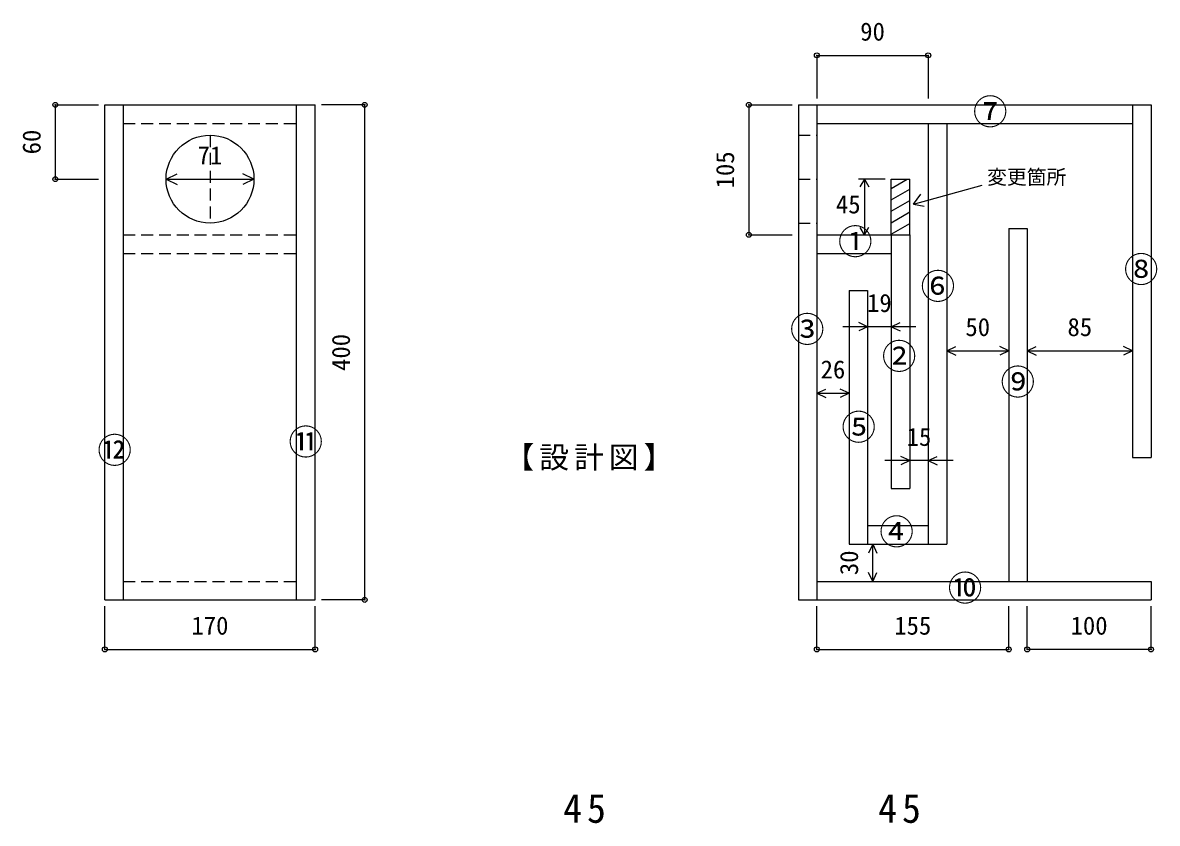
# Model space of a CAD drawing. Units: millimetres at full size, sheet at 1:8. Extents: x -481 to 873, y -611 to 806.
# Drawn here: x -481 to 436, y 159 to 806 of the extents above; entities that cross this region are included whole.
import ezdxf
from ezdxf.enums import TextEntityAlignment as Align

# ---------------------------------------------------------------- set-up
doc = ezdxf.new("R2010")
doc.units = ezdxf.units.MM
doc.header["$LTSCALE"] = 8
doc.header["$PDMODE"] = 32
doc.header["$PDSIZE"] = 4
doc.linetypes.add('DASHED1', pattern=[1.8, 1.2, -0.6])
doc.layers.add('0-0', color=7, linetype='Continuous')
doc.styles.add('ＭＳ ゴシック', font='')
doc.styles.add('ＭＳ 明朝', font='')
doc.styles.get('ＭＳ ゴシック').set_extended_font_data('MS Gothic')
doc.styles.get('ＭＳ 明朝').set_extended_font_data('MS Mincho')

msp = doc.modelspace()

# ---------------------------------------------------------------- linework, layer by layer
at = {"layer": '0-0', "color": 5}
for p, q in [((160.6, 779.901), (250.6, 779.901)), ((160.6, 779.901), (160.6, 744.901)), ((250.6, 779.901), (250.6, 744.901)), ((-454.865, 739.901), (-454.865, 679.901)), ((-454.865, 739.901), (-419.865, 739.901)), ((-204.865, 739.901), (-239.865, 739.901)), ((-204.865, 339.901), (-204.865, 739.901)), ((105.6, 739.901), (105.6, 634.901)), ((105.6, 739.901), (140.6, 739.901)), ((-454.865, 679.901), (-419.865, 679.901)), ((-365.365, 679.901), (-356.302, 684.127)), ((-365.365, 679.901), (-294.365, 679.901)), ((-365.365, 679.901), (-356.302, 675.675)), ((-294.365, 679.901), (-303.428, 684.127)), ((-294.365, 679.901), (-303.428, 675.675)), ((215.848, 679.901), (194.157, 679.901)), ((198.942, 679.901), (195.264, 673.532)), ((198.942, 679.901), (198.942, 634.901)), ((198.942, 679.901), (202.502, 673.734)), ((105.6, 634.901), (140.6, 634.901)), ((198.942, 634.901), (195.505, 640.854)), ((198.942, 634.901), (202.458, 640.992)), ((240.6, 560.618), (181.6, 560.618)), ((201.6, 560.618), (194.35, 563.999)), ((201.6, 560.618), (194.35, 557.238)), ((220.6, 560.618), (227.851, 563.999)), ((220.6, 560.618), (227.851, 557.238)), ((265.6, 541.16), (272.851, 544.541)), ((265.6, 541.16), (315.6, 541.16)), ((265.6, 541.16), (272.851, 537.78)), ((315.6, 541.16), (308.35, 544.541)), ((315.6, 541.16), (308.35, 537.78)), ((330.6, 541.16), (337.851, 544.541)), ((330.6, 541.16), (415.6, 541.16)), ((330.6, 541.16), (337.851, 537.78)), ((415.6, 541.16), (408.35, 544.541)), ((415.6, 541.16), (408.35, 537.78)), ((160.6, 506.914), (167.851, 510.295)), ((160.6, 506.914), (186.6, 506.914)), ((160.6, 506.914), (167.851, 503.534)), ((186.6, 506.914), (179.35, 510.295)), ((186.6, 506.914), (179.35, 503.534)), ((270.6, 452.432), (215.6, 452.432)), ((235.6, 452.432), (228.35, 455.813)), ((235.6, 452.432), (228.35, 449.051)), ((250.6, 452.432), (257.851, 455.813)), ((250.6, 452.432), (257.851, 449.051)), ((205.782, 384.901), (202.401, 377.65)), ((205.782, 354.901), (205.782, 384.901)), ((205.782, 384.901), (209.163, 377.65)), ((205.782, 354.901), (202.401, 362.151)), ((205.782, 354.901), (209.163, 362.151)), ((-204.865, 339.901), (-239.865, 339.901)), ((-414.865, 299.901), (-414.865, 334.901)), ((-244.865, 299.901), (-244.865, 334.901)), ((160.6, 299.901), (160.6, 334.901)), ((315.6, 299.901), (315.6, 334.901)), ((330.6, 299.901), (330.6, 334.901)), ((430.6, 299.901), (430.6, 334.901)), ((-414.865, 299.901), (-244.865, 299.901)), ((160.6, 299.901), (315.6, 299.901)), ((430.6, 299.901), (330.6, 299.901))]:
    msp.add_line(p, q, dxfattribs=at)
at = {"layer": '0-0'}
for p, q in [((-414.865, 339.901), (-414.865, 739.901)), ((-414.865, 739.901), (-244.865, 739.901)), ((-399.865, 339.901), (-399.865, 739.901)), ((-259.865, 339.901), (-259.865, 739.901)), ((-244.865, 339.901), (-244.865, 739.901)), ((145.6, 739.901), (145.6, 339.901)), ((145.6, 739.901), (430.6, 739.901)), ((160.6, 739.901), (160.6, 339.901)), ((415.6, 739.901), (415.6, 454.901)), ((430.6, 739.901), (430.6, 454.901)), ((160.6, 724.901), (415.6, 724.901)), ((250.6, 724.901), (250.6, 384.901)), ((265.6, 724.901), (265.6, 384.901)), ((220.6, 634.901), (220.6, 679.901)), ((220.6, 679.901), (235.6, 679.901)), ((220.6, 672.382), (233.623, 679.901)), ((235.6, 634.901), (235.6, 679.901)), ((220.6, 663.145), (235.6, 671.805)), ((238.787, 659.628), (294.156, 675.04)), ((220.6, 653.907), (235.6, 662.567)), ((238.787, 659.628), (244.495, 667.619)), ((220.6, 644.67), (235.6, 653.33)), ((238.787, 659.628), (247.349, 657.915)), ((220.6, 635.432), (235.6, 644.092)), ((160.6, 634.901), (220.6, 634.901)), ((220.6, 634.901), (220.6, 429.901)), ((220.6, 634.901), (235.6, 634.901)), ((235.6, 634.901), (235.6, 429.901)), ((315.6, 639.901), (330.6, 639.901)), ((315.6, 639.901), (315.6, 354.901)), ((330.6, 639.901), (330.6, 354.901)), ((160.6, 619.901), (220.6, 619.901)), ((186.6, 589.901), (201.6, 589.901)), ((186.6, 589.901), (186.6, 384.901)), ((201.6, 589.901), (201.6, 384.901)), ((415.6, 454.901), (430.6, 454.901)), ((220.6, 429.901), (235.6, 429.901)), ((201.6, 399.901), (250.6, 399.901)), ((186.6, 384.901), (265.6, 384.901)), ((160.6, 354.901), (430.6, 354.901)), ((430.6, 354.901), (430.6, 339.901)), ((-414.865, 339.901), (-244.865, 339.901)), ((145.6, 339.901), (430.6, 339.901))]:
    msp.add_line(p, q, dxfattribs=at)
at = {"layer": '0-0', "linetype": 'DASHED1'}
for p, q in [((-399.865, 724.901), (-259.865, 724.901)), ((-329.865, 715.401), (-329.865, 644.401)), ((145.6, 715.401), (160.6, 715.401)), ((-365.365, 679.901), (-294.365, 679.901)), ((145.6, 679.901), (160.6, 679.901)), ((145.6, 644.401), (160.6, 644.401)), ((-399.865, 634.901), (-259.865, 634.901)), ((-399.865, 619.901), (-259.865, 619.901)), ((-399.865, 354.901), (-259.865, 354.901))]:
    msp.add_line(p, q, dxfattribs=at)
at = {"layer": '0-0'}
msp.add_circle((-329.865, 679.901), 35.5, dxfattribs=at)
at = {"layer": '0-0', "color": 5}
for p in [(160.6, 779.901), (250.6, 779.901), (-454.865, 739.901), (-204.865, 739.901), (105.6, 739.901), (-454.865, 679.901), (105.6, 634.901), (-204.865, 339.901), (-414.865, 299.901), (-244.865, 299.901), (160.6, 299.901), (315.6, 299.901), (330.6, 299.901), (430.6, 299.901)]:
    msp.add_point(p, dxfattribs=at)

# ---------------------------------------------------------------- texts
for s, style, p in [('90', 'ＭＳ 明朝', (195.6, 787.401)), ('71', 'ＭＳ 明朝', (-339.865, 687.401)), ('45', 'ＭＳ ゴシック', (175.974, 647.78)), ('19', 'ＭＳ 明朝', (201.1, 568.118)), ('50', 'ＭＳ 明朝', (280.6, 548.66)), ('85', 'ＭＳ 明朝', (363.1, 548.66)), ('26', 'ＭＳ 明朝', (163.6, 514.414)), ('15', 'ＭＳ 明朝', (233.1, 459.932)), ('170', 'ＭＳ 明朝', (-344.865, 307.401)), ('155', 'ＭＳ 明朝', (223.1, 307.401)), ('100', 'ＭＳ 明朝', (365.6, 307.401))]:
    msp.add_text(s, height=14.66, dxfattribs=dict(at, style=style)).set_placement(p, align=Align.BOTTOM_LEFT)
at = {"layer": '0-0', "color": 1, "style": 'ＭＳ 明朝'}
for s, p in [('⑦', (286.658, 717.895)), ('①', (177.622, 612.948)), ('⑧', (408.643, 590.459)), ('⑥', (244.407, 576.829)), ('③', (138.778, 542.074)), ('②', (213.059, 520.267)), ('⑨', (308.946, 499.539)), ('⑤', (180.348, 463.023)), ('⑪', (-266.497, 451.115)), ('⑫', (-420.92, 444.368)), ('④', (211.014, 378.52)), ('⑩', (266.336, 333.043))]:
    msp.add_text(s, height=20.53, dxfattribs=at).set_placement(p, align=Align.BOTTOM_LEFT)
at = {"layer": '0-0', "color": 5, "style": 'ＭＳ 明朝'}
for s, p in [('60', (-462.365, 699.901)), ('105', (98.1, 672.401)), ('400', (-212.365, 524.901)), ('30', (198.282, 359.901))]:
    msp.add_text(s, height=14.66, rotation=90, dxfattribs=at).set_placement(p, align=Align.BOTTOM_LEFT)
at = {"layer": '0-0', "style": 'ＭＳ 明朝'}
msp.add_text('変更箇所', height=11.73, dxfattribs=at).set_placement((298.152, 672.186), align=Align.BOTTOM_LEFT)
at = {"layer": '0-0', "insert": (-91.813, 444.242), "char_height": 17.6, "attachment_point": 7, "style": 'ＭＳ 明朝'}
msp.add_mtext('\\T1.17;【設計図】', dxfattribs=at)
at = {"layer": '0-0', "color": 5, "char_height": 23.46, "attachment_point": 7, "style": 'ＭＳ 明朝'}
for insert in [(-44.375, 159.394), (210.158, 159.394)]:
    msp.add_mtext('\\T1.27;\\W0.95;45', dxfattribs=dict(at, insert=insert))

doc.saveas('drawing.dxf')
